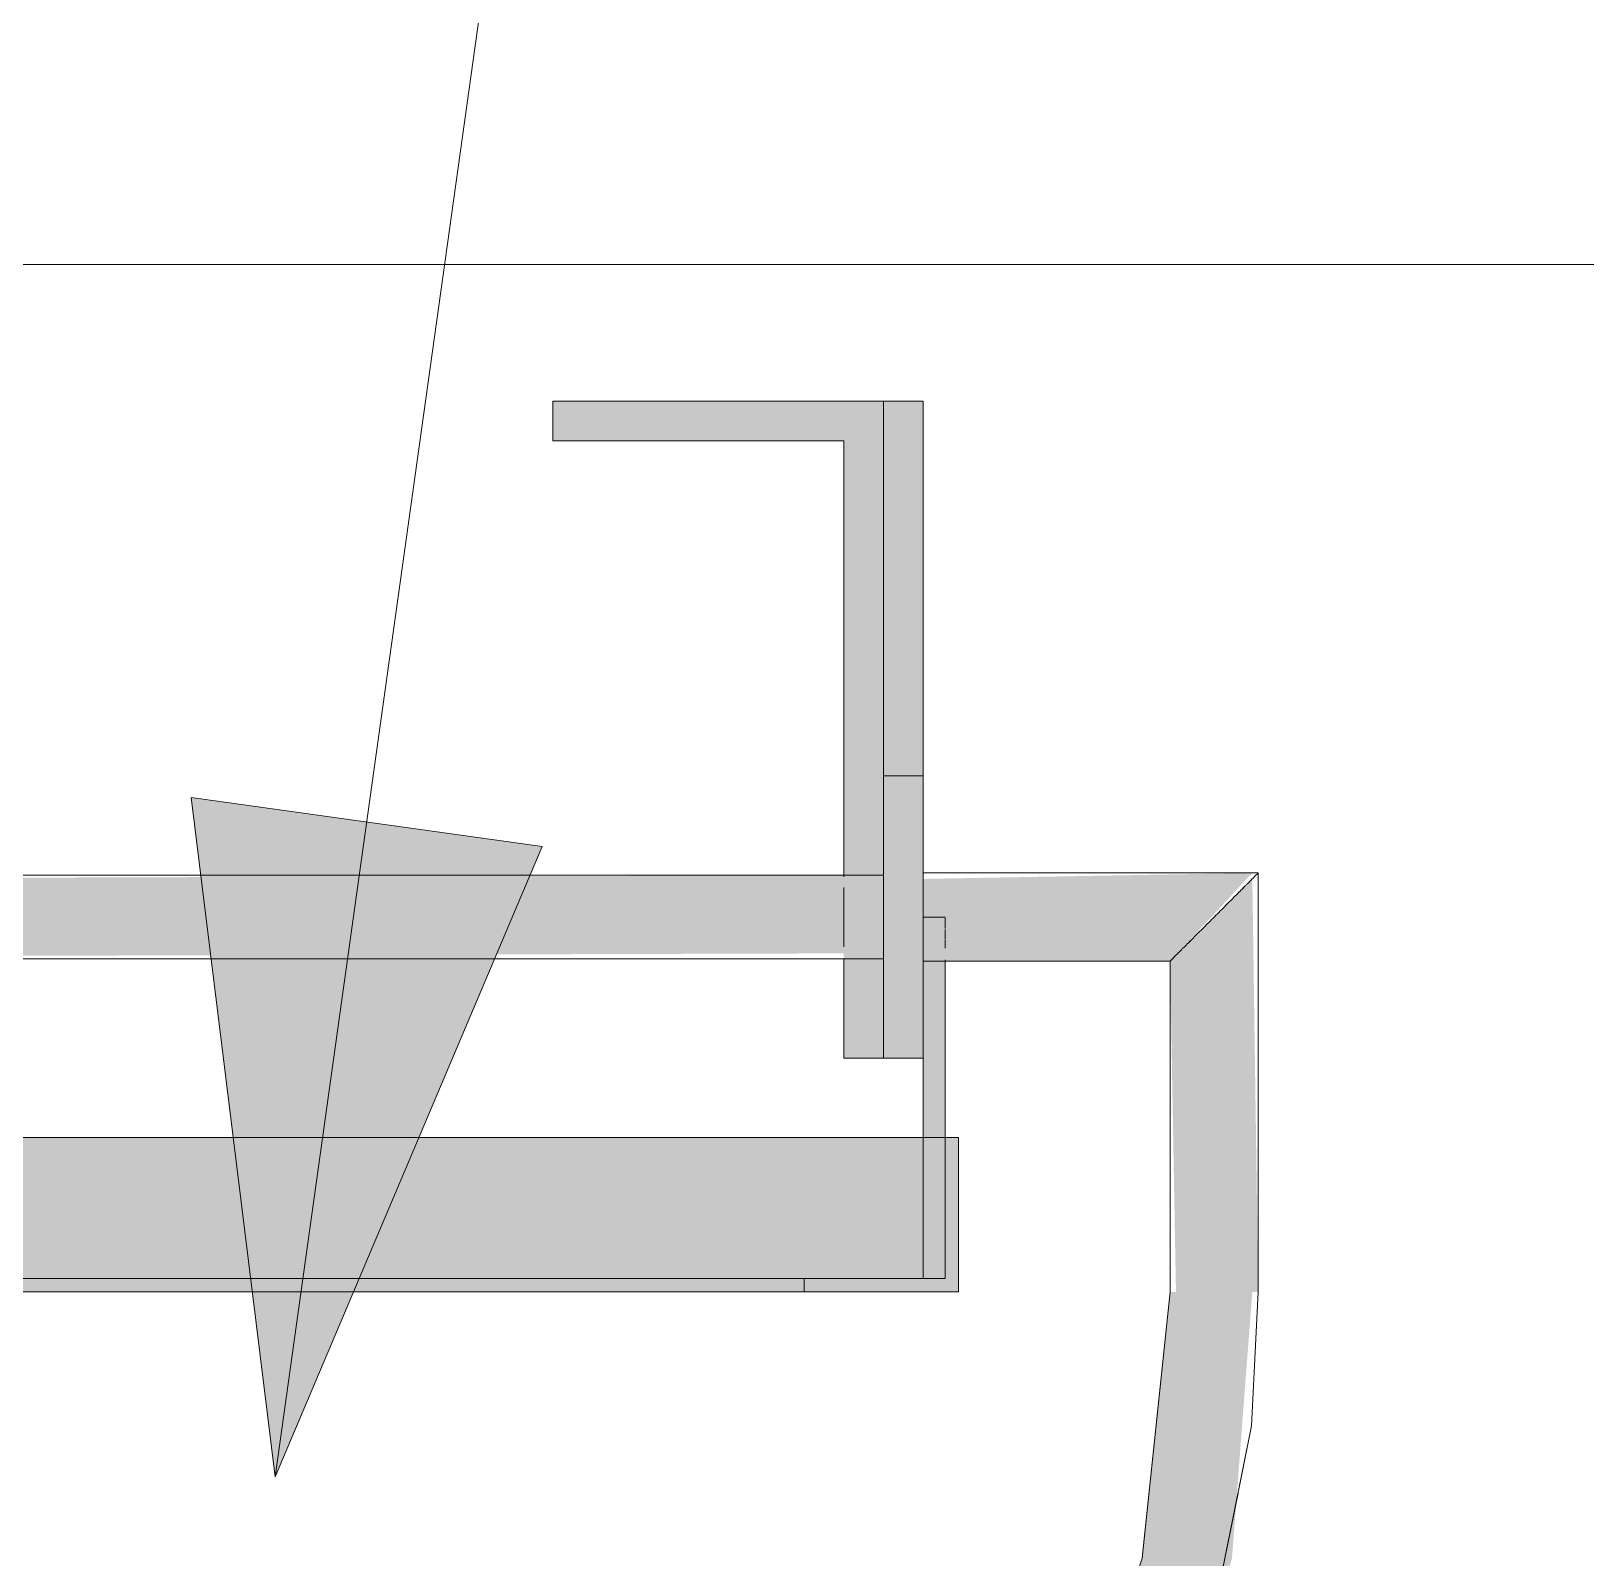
# Model space of a CAD drawing. Header units: millimetres. Extents: x 10569 to 232243, y -25347 to 80743.
# Drawn here: x 222387.7 to 222740.4, y 28564.1 to 28910.4 of the extents above; entities that cross this region are included whole.
import ezdxf

# ---------------------------------------------------------------- set-up
doc = ezdxf.new("R2010")
doc.units = ezdxf.units.MM
for name, color, linetype, lineweight in [('A-WALL', 113, 'Continuous', 20), ('G-ANNO-TEXT', 231, 'Continuous', 5), ('Q-CASE', 31, 'Continuous', 20)]:
    doc.layers.add(name, color=color, linetype=linetype, lineweight=lineweight)

# ---------------------------------------------------------------- blocks, each defined once
blk = doc.blocks.new('DLN_Cat Ladder - 750x750x4500 _WDD_-9656512-PART PLAN of TENDER DRAFT G_F')
at = {"layer": 'Q-CASE', "lineweight": 15, "transparency": 33554432}
for points in [[(269.7, -749), (269.7, -600), (194.7, -600), (194.7, -609), (260.7, -609), (260.7, -749)], [(278.7, -699), (278.7, -600), (269.7, -600), (269.7, -699)], [(278.7, -749), (278.7, -699), (269.7, -699), (269.7, -749)], [(-171.3, -726.5), (260.7, -725.23), (260.7, -707.5), (-171.3, -708.8), (-171.3, -726.49)], [(334.7, -727), (353.35, -707), (278.7, -708.34), (278.7, -717), (283.7, -717.2), (283.7, -727), (329.1, -727)], [(354.7, -802), (353.36, -708.34), (334.7, -727), (336.04, -802), (354.36, -802)], [(283.7, -767), (283.7, -717), (278.7, -717), (278.7, -767)], [(-194.3, -799), (283.7, -799), (283.7, -767), (-194.3, -767), (-194.3, -774.54)], [(-102.06, -802), (251.7, -802), (251.7, -799), (-162.3, -799), (-162.3, -802)], [(44.7, -1112), (105.18, -1106.04), (163.33, -1088.4), (219.3, -1057.81), (268.67, -1015.4), (306.2, -967.23), (331.58, -919.05), (348.74, -862.48), (353.36, -802), (334.7, -802), (328.36, -862.29), (309.24, -920.63), (277.72, -974.23), (233.67, -1021.2), (189.7, -1053.15), (133.12, -1078.06), (75.01, -1090.41), (14.11, -1090.35), (-45.85, -1077.39), (-102.06, -1051.87), (-152.74, -1013.74), (-193.94, -965.48), (-220.52, -919.05), (-238.96, -862.29), (-246.64, -802), (-265.3, -802), (-256.79, -870.88), (-241.7, -920.63), (-209.27, -978.84), (-172.37, -1022.95), (-120.39, -1063.57), (-72.55, -1088.82), (-15.59, -1106.06), (42.12, -1111.75)]]:
    blk.add_hatch(color=181, dxfattribs=at).paths.add_polyline_path(points, flags=0)
h = blk.add_hatch(color=181, dxfattribs=at)
h.paths.add_polyline_path([(-180.45, -802), (-162.3, -802), (-162.3, -799), (-194.3, -799), (-194.3, -767), (-197.3, -767), (-197.3, -802), (-189.3, -802)], flags=0)
h.paths.add_polyline_path([(286.7, -802), (286.7, -767), (283.7, -767), (283.7, -799), (251.7, -799), (251.7, -802), (283.7, -802)], flags=0)
at = {"layer": 'Q-CASE', "lineweight": 15}
for p, q in [((194.7, -600), (194.7, -609)), ((269.7, -600), (194.7, -600)), ((194.7, -600), (269.7, -600)), ((194.7, -609), (194.7, -600)), ((194.7, -600), (269.7, -600)), ((194.7, -609), (194.7, -600)), ((194.7, -600), (194.7, -609)), ((269.7, -600), (194.7, -600)), ((269.7, -707.82), (269.7, -600)), ((269.7, -600), (269.7, -707.82)), ((269.7, -600), (269.7, -685)), ((269.7, -699), (269.7, -600)), ((278.7, -600), (269.7, -600)), ((269.7, -600), (278.7, -600)), ((269.7, -600), (269.7, -699)), ((269.7, -707.82), (269.7, -600)), ((278.7, -600), (278.7, -699)), ((278.7, -685), (278.7, -600)), ((194.7, -609), (260.7, -609)), ((260.7, -609), (194.7, -609)), ((260.7, -609), (194.7, -609)), ((194.7, -609), (260.7, -609)), ((260.7, -609), (260.7, -707.82)), ((260.7, -707.82), (260.7, -609)), ((260.7, -699), (260.7, -609)), ((260.7, -609), (260.7, -707.82)), ((269.7, -685), (269.7, -699)), ((269.7, -685), (278.7, -685)), ((269.7, -685), (278.7, -685)), ((278.7, -699), (278.7, -685)), ((260.7, -699), (260.7, -707.88)), ((269.7, -699), (269.7, -707.88)), ((269.7, -749), (269.7, -699)), ((269.7, -707.88), (269.7, -699)), ((278.7, -699), (278.7, -749)), ((278.7, -707.4), (278.7, -699)), ((269.7, -707.5), (-180.3, -707.5)), ((260.7, -707.5), (-171.3, -707.5)), ((260.7, -707.5), (-171.3, -707.5)), ((260.7, -707.5), (-171.3, -707.5)), ((260.7, -707.5), (-171.3, -707.5)), ((260.7, -707.5), (-171.3, -707.5)), ((260.7, -707.5), (-171.3, -707.5)), ((260.7, -707.5), (-171.3, -707.5)), ((260.7, -707.5), (-171.3, -707.5)), ((260.7, -707.5), (-171.3, -707.5)), ((269.7, -707.5), (260.7, -707.5)), ((269.7, -707.5), (260.7, -707.5)), ((269.7, -707.5), (260.7, -707.5)), ((269.7, -707.5), (260.7, -707.5)), ((269.7, -707.5), (260.7, -707.5)), ((269.7, -707.5), (260.7, -707.5)), ((269.7, -707.5), (260.7, -707.5)), ((269.7, -707.5), (260.7, -707.5)), ((269.7, -707.5), (260.7, -707.5)), ((269.7, -707.5), (260.7, -707.5)), ((269.7, -710.28), (269.7, -707.5)), ((269.7, -707.5), (269.7, -710.28)), ((269.7, -710.28), (269.7, -707.5)), ((269.7, -707.5), (269.7, -710.28)), ((269.7, -710.28), (269.7, -707.5)), ((269.7, -707.5), (269.7, -710.28)), ((269.7, -710.28), (269.7, -707.5)), ((269.7, -707.5), (269.7, -710.28)), ((269.7, -710.28), (269.7, -707.5)), ((269.7, -707.5), (269.7, -710.28)), ((269.7, -710.28), (269.7, -707.5)), ((269.7, -707.5), (269.7, -710.28)), ((269.7, -708.77), (269.7, -707.5)), ((269.7, -707.5), (269.7, -707.82)), ((269.7, -710.28), (269.7, -707.5)), ((269.7, -707.5), (269.7, -707.82)), ((269.7, -710.28), (269.7, -707.5)), ((269.7, -707.5), (269.7, -710.28)), ((269.7, -710.28), (269.7, -707.5)), ((269.7, -707.5), (269.7, -707.82)), ((269.7, -710.28), (269.7, -707.5)), ((269.7, -707.5), (269.7, -710.28)), ((269.7, -707.82), (269.7, -708.77)), ((269.7, -707.82), (269.7, -708.77)), ((269.7, -707.82), (269.7, -708.77)), ((269.7, -710.28), (269.7, -708.77)), ((269.7, -708.77), (269.7, -710.28)), ((269.7, -708.77), (269.7, -710.28)), ((269.7, -708.77), (269.7, -710.28)), ((354.7, -707), (278.7, -707)), ((278.7, -711.94), (278.7, -707)), ((278.7, -707), (278.7, -711.94)), ((354.7, -707), (278.7, -707)), ((278.7, -711.94), (278.7, -707)), ((278.7, -707), (278.7, -711.94)), ((354.7, -707), (278.7, -707)), ((278.7, -711.94), (278.7, -707)), ((278.7, -707), (278.7, -711.94)), ((354.7, -707), (278.7, -707)), ((278.7, -709.93), (278.7, -707)), ((278.7, -707), (278.7, -711.94)), ((354.7, -707), (278.7, -707)), ((278.7, -711.94), (278.7, -707)), ((278.7, -707), (278.7, -711.94)), ((354.7, -707), (278.7, -707)), ((278.7, -711.94), (278.7, -707)), ((278.7, -707), (278.7, -711.94)), ((354.7, -707), (278.7, -707)), ((278.7, -711.94), (278.7, -707)), ((278.7, -707), (278.7, -711.94)), ((354.7, -707), (278.7, -707)), ((278.7, -711.94), (278.7, -707)), ((278.7, -707), (278.7, -711.94)), ((354.7, -707), (278.7, -707)), ((278.7, -709.93), (278.7, -707)), ((278.7, -707), (278.7, -711.94)), ((354.7, -707), (278.7, -707)), ((278.7, -711.94), (278.7, -707)), ((278.7, -707), (278.7, -711.94)), ((354.7, -802), (354.7, -707)), ((354.7, -802), (354.7, -707)), ((354.7, -802), (354.7, -707)), ((354.7, -802), (354.7, -707)), ((354.7, -802), (354.7, -707)), ((354.7, -802), (354.7, -707)), ((354.7, -802), (354.7, -707)), ((354.7, -802), (354.7, -707)), ((354.7, -802), (354.7, -707)), ((354.7, -802), (354.7, -707)), ((260.7, -710.32), (260.7, -712.25)), ((260.7, -712.25), (260.7, -710.32)), ((260.7, -710.32), (260.7, -712.25)), ((260.7, -712.3), (260.7, -714.54)), ((260.7, -714.54), (260.7, -712.3)), ((260.7, -712.3), (260.7, -714.54)), ((260.7, -712.31), (260.7, -714.65)), ((269.7, -719.46), (269.7, -712.25)), ((269.7, -712.25), (269.7, -726.5)), ((269.7, -723.72), (269.7, -712.25)), ((269.7, -712.25), (269.7, -714.54)), ((269.7, -721.75), (269.7, -712.25)), ((269.7, -712.25), (269.7, -726.5)), ((269.7, -721.75), (269.7, -712.25)), ((269.7, -712.25), (269.7, -726.5)), ((269.7, -726.5), (269.7, -712.25)), ((269.7, -712.25), (269.7, -717)), ((269.7, -714.54), (269.7, -712.25)), ((269.7, -712.25), (269.7, -723.72)), ((269.7, -714.54), (269.7, -712.25)), ((269.7, -712.25), (269.7, -714.54)), ((269.7, -714.54), (269.7, -712.25)), ((269.7, -712.25), (269.7, -717)), ((269.7, -717), (269.7, -712.25)), ((269.7, -712.25), (269.7, -714.54)), ((269.7, -726.5), (269.7, -712.25)), ((269.7, -712.25), (269.7, -714.54)), ((269.7, -717), (269.7, -712.25)), ((269.7, -712.25), (269.7, -726.5)), ((269.7, -723.72), (269.7, -712.25)), ((269.7, -712.25), (269.7, -723.72)), ((269.7, -723.72), (269.7, -712.25)), ((269.7, -712.26), (269.7, -723.73)), ((269.7, -723.73), (269.7, -712.26)), ((278.7, -711.94), (278.7, -709.93)), ((278.7, -711.94), (278.7, -709.93)), ((278.7, -711.94), (278.7, -709.96)), ((278.7, -714.42), (278.7, -712)), ((278.7, -724.01), (278.7, -712)), ((278.7, -712), (278.7, -724.01)), ((278.7, -724.01), (278.7, -712)), ((278.7, -712), (278.7, -724.01)), ((278.7, -722), (278.7, -712)), ((278.7, -712), (278.7, -724.01)), ((278.7, -714.41), (278.7, -712)), ((278.7, -712), (278.7, -724.01)), ((278.7, -724.01), (278.7, -712)), ((278.7, -712), (278.7, -714.41)), ((278.7, -724.01), (278.7, -712)), ((278.7, -712), (278.7, -724.01)), ((278.7, -717), (278.7, -712)), ((278.7, -712), (278.7, -724.01)), ((278.7, -724.01), (278.7, -712)), ((278.7, -712), (278.7, -722)), ((278.7, -714.41), (278.7, -712)), ((278.7, -712), (278.7, -714.41)), ((278.7, -717), (278.7, -712)), ((278.7, -712), (278.7, -724.01)), ((260.7, -714.59), (260.7, -717)), ((260.7, -717), (260.7, -714.59)), ((260.7, -714.59), (260.7, -717)), ((260.7, -714.7), (260.7, -717.16)), ((269.7, -714.54), (269.7, -717)), ((269.7, -719.46), (269.7, -714.54)), ((269.7, -717), (269.7, -714.54)), ((269.7, -714.54), (269.7, -717)), ((269.7, -717), (269.7, -714.54)), ((269.7, -714.54), (269.7, -717)), ((269.7, -714.54), (269.7, -719.46)), ((278.7, -717), (278.7, -714.41)), ((278.7, -714.41), (278.7, -724.01)), ((278.7, -717), (278.7, -714.41)), ((278.7, -714.41), (278.7, -719.59)), ((278.7, -717.16), (278.7, -714.51)), ((260.7, -717.05), (260.7, -719.46)), ((260.7, -719.46), (260.7, -717.05)), ((260.7, -717.05), (260.7, -719.46)), ((260.7, -717.21), (260.7, -719.62)), ((269.7, -717), (269.7, -719.46)), ((269.7, -717), (269.7, -721.75)), ((269.7, -721.75), (269.7, -717)), ((269.7, -717), (269.7, -719.46)), ((269.7, -723.72), (269.7, -717)), ((269.7, -717), (269.7, -719.46)), ((269.7, -726.18), (269.7, -717)), ((269.7, -717), (269.7, -723.72)), ((269.7, -726.5), (269.7, -717)), ((283.7, -717), (278.7, -717)), ((278.7, -717), (283.7, -717)), ((278.7, -724), (278.7, -717)), ((278.7, -724), (278.7, -717)), ((283.7, -717), (278.7, -717)), ((278.7, -717), (283.7, -717)), ((278.7, -724), (278.7, -717)), ((278.7, -724), (278.7, -717)), ((278.7, -722), (278.7, -717)), ((278.7, -719.59), (278.7, -717)), ((278.7, -719.59), (278.7, -717)), ((278.7, -719.59), (278.7, -717)), ((278.7, -724), (278.7, -717.16)), ((283.7, -719.59), (283.7, -717.2)), ((283.7, -717.2), (283.7, -719.59)), ((283.7, -719.59), (283.7, -717.2)), ((283.7, -717.2), (283.7, -719.59)), ((260.7, -719.5), (260.7, -721.75)), ((260.7, -721.75), (260.7, -719.5)), ((260.7, -719.5), (260.7, -721.75)), ((260.7, -719.66), (260.7, -721.86)), ((260.7, -721.79), (260.7, -723.72)), ((260.7, -723.72), (260.7, -721.79)), ((260.7, -721.79), (260.7, -723.72)), ((260.7, -721.89), (260.7, -723.73)), ((269.7, -723.72), (269.7, -719.46)), ((269.7, -719.46), (269.7, -721.75)), ((269.7, -721.75), (269.7, -719.46)), ((269.7, -719.46), (269.7, -725.23)), ((269.7, -719.46), (269.7, -721.75)), ((269.7, -719.46), (269.7, -723.72)), ((269.7, -721.75), (269.7, -723.72)), ((269.7, -725.23), (269.7, -721.75)), ((269.7, -726.5), (269.7, -721.75)), ((269.7, -721.75), (269.7, -726.5)), ((269.7, -723.72), (269.7, -721.75)), ((269.7, -723.72), (269.7, -721.75)), ((269.7, -721.75), (269.7, -723.72)), ((278.7, -722), (278.7, -719.59)), ((278.7, -722), (278.7, -719.59)), ((278.7, -719.59), (278.7, -724.01)), ((278.7, -724.01), (278.7, -719.59)), ((278.7, -724.01), (278.7, -722)), ((278.7, -724.01), (278.7, -722)), ((278.7, -724.01), (278.7, -722)), ((278.7, -722), (278.7, -724.01)), ((278.7, -724.01), (278.7, -722)), ((283.7, -722), (283.7, -719.79)), ((283.7, -719.79), (283.7, -722)), ((283.7, -722), (283.7, -719.79)), ((283.7, -719.79), (283.7, -722)), ((283.7, -724.07), (283.7, -722.18)), ((283.7, -722.18), (283.7, -724.07)), ((283.7, -724.07), (283.7, -722.18)), ((283.7, -722.18), (283.7, -724.07)), ((260.7, -726.36), (260.7, -749)), ((260.7, -749), (260.7, -726.36)), ((260.7, -726.36), (260.7, -749)), ((269.7, -726.5), (269.7, -723.72)), ((269.7, -726.5), (269.7, -723.72)), ((269.7, -723.72), (269.7, -725.23)), ((269.7, -725.23), (269.7, -723.72)), ((269.7, -723.72), (269.7, -726.5)), ((269.7, -726.5), (269.7, -723.72)), ((269.7, -726.5), (269.7, -723.72)), ((269.7, -723.72), (269.7, -726.18)), ((269.7, -723.72), (269.7, -726.5)), ((269.7, -723.72), (269.7, -726.18)), ((269.7, -725.23), (269.7, -726.5)), ((269.7, -726.5), (269.7, -725.23)), ((269.7, -726.5), (269.7, -725.23)), ((269.7, -725.23), (269.7, -726.18)), ((269.7, -726.18), (269.7, -726.5)), ((269.7, -726.18), (269.7, -726.5)), ((269.7, -726.5), (269.7, -726.18)), ((269.7, -726.18), (269.7, -726.5)), ((269.7, -747.3), (269.7, -726.36)), ((269.7, -726.36), (269.7, -747.3)), ((269.7, -747.3), (269.7, -726.36)), ((278.7, -725.66), (278.7, -724.07)), ((278.7, -724.07), (278.7, -727)), ((278.7, -727), (278.7, -724.07)), ((278.7, -724.07), (278.7, -727)), ((278.7, -727), (278.7, -724.07)), ((278.7, -724.07), (278.7, -727)), ((278.7, -725.66), (278.7, -724.07)), ((278.7, -724.07), (278.7, -727)), ((278.7, -727), (278.7, -724.07)), ((278.7, -724.07), (278.7, -726.66)), ((278.7, -727), (278.7, -724.07)), ((278.7, -724.07), (278.7, -727)), ((278.7, -725.66), (278.7, -724.07)), ((278.7, -724.07), (278.7, -727)), ((278.7, -727), (278.7, -724.07)), ((278.7, -724.07), (278.7, -726.66)), ((278.7, -725.66), (278.7, -724.07)), ((278.7, -724.07), (278.7, -727)), ((278.7, -727), (278.7, -724.07)), ((278.7, -724.07), (278.7, -727)), ((278.7, -727), (278.7, -725.66)), ((278.7, -726.66), (278.7, -725.66)), ((278.7, -726.66), (278.7, -725.66)), ((278.7, -726.66), (278.7, -725.66)), ((-180.3, -726.5), (269.7, -726.5)), ((-171.3, -726.5), (260.7, -726.5)), ((-171.3, -726.5), (260.7, -726.5)), ((-171.3, -726.5), (260.7, -726.5)), ((-171.3, -726.5), (260.7, -726.5)), ((-171.3, -726.5), (260.7, -726.5)), ((-171.3, -726.5), (260.7, -726.5)), ((-171.3, -726.5), (260.7, -726.5)), ((-171.3, -726.5), (260.7, -726.5)), ((-171.3, -726.5), (260.7, -726.5)), ((-171.3, -726.5), (260.7, -726.5)), ((260.7, -726.5), (268.25, -726.5)), ((260.7, -726.5), (268.25, -726.5)), ((260.7, -726.5), (268.25, -726.5)), ((260.7, -726.5), (268.25, -726.5)), ((260.7, -726.5), (268.25, -726.5)), ((260.7, -726.5), (268.25, -726.5)), ((260.7, -726.5), (268.25, -726.5)), ((260.7, -726.5), (268.25, -726.5)), ((260.7, -726.5), (268.25, -726.5)), ((260.7, -726.5), (268.25, -726.5)), ((260.7, -726.54), (260.7, -749)), ((269.7, -726.54), (269.7, -749)), ((269.7, -749), (269.7, -726.54)), ((278.7, -747.3), (278.7, -726.66)), ((278.7, -747.3), (278.7, -726.66)), ((278.7, -747.3), (278.7, -726.66)), ((278.7, -747.3), (278.7, -726.66)), ((278.7, -727), (278.7, -726.66)), ((278.7, -726.66), (278.7, -727)), ((278.7, -727), (278.7, -726.66)), ((278.7, -726.66), (278.7, -727)), ((278.7, -727), (278.7, -726.66)), ((278.7, -749), (278.7, -726.85)), ((278.7, -727), (334.7, -727)), ((278.7, -727), (334.7, -727)), ((278.7, -727), (334.7, -727)), ((278.7, -727), (334.7, -727)), ((278.7, -727), (334.7, -727)), ((278.7, -727), (334.7, -727)), ((278.7, -727), (334.7, -727)), ((278.7, -727), (334.7, -727)), ((278.7, -727), (334.7, -727)), ((278.7, -727), (334.7, -727)), ((283.7, -767), (283.7, -726.66)), ((283.7, -726.66), (283.7, -767)), ((283.7, -767), (283.7, -726.66)), ((283.7, -726.66), (283.7, -767)), ((334.7, -727), (334.7, -802)), ((334.7, -727), (334.7, -802)), ((334.7, -727), (334.7, -802)), ((334.7, -727), (334.7, -802)), ((334.7, -727), (334.7, -802)), ((334.7, -727), (334.7, -802)), ((334.7, -727), (334.7, -802)), ((334.7, -727), (334.7, -802)), ((334.7, -727), (334.7, -802)), ((334.7, -727), (334.7, -802)), ((260.7, -749), (269.7, -749)), ((269.7, -749), (260.7, -749)), ((260.7, -749), (269.7, -749)), ((269.7, -749), (278.7, -749)), ((278.7, -767), (278.7, -749)), ((278.7, -767), (278.7, -749)), ((278.7, -767), (278.7, -749)), ((278.7, -767), (278.7, -749)), ((286.7, -767), (-197.3, -767)), ((-194.3, -767), (283.7, -767)), ((-189.3, -767), (278.7, -767)), ((278.7, -767), (-189.3, -767)), ((278.7, -767), (283.7, -767)), ((283.7, -767), (278.7, -767)), ((278.7, -799), (278.7, -767)), ((278.7, -799), (278.7, -767)), ((278.7, -799), (278.7, -767)), ((278.7, -799), (278.7, -767)), ((283.7, -799), (283.7, -767)), ((283.7, -767), (286.7, -767)), ((283.7, -767), (283.7, -799)), ((283.7, -799), (283.7, -767)), ((283.7, -767), (283.7, -799)), ((283.7, -799), (283.7, -767)), ((283.7, -767), (283.7, -799)), ((286.7, -767), (286.7, -802)), ((286.7, -802), (286.7, -767)), ((283.7, -799), (-194.3, -799)), ((251.7, -799), (-162.3, -799)), ((-162.3, -799), (251.7, -799)), ((-162.3, -799), (251.7, -799)), ((251.7, -799), (-162.3, -799)), ((-162.3, -799), (251.7, -799)), ((251.7, -802), (251.7, -799)), ((251.7, -799), (251.7, -802)), ((251.7, -799), (278.7, -799)), ((251.7, -802), (251.7, -799)), ((251.7, -799), (251.7, -802)), ((278.7, -799), (283.7, -799)), ((283.7, -799), (278.7, -799)), ((278.7, -799), (283.7, -799)), ((283.7, -799), (278.7, -799)), ((278.7, -799), (283.7, -799)), ((-197.3, -802), (286.7, -802)), ((251.7, -802), (-162.3, -802)), ((-162.3, -802), (251.7, -802)), ((251.7, -802), (-162.3, -802)), ((-162.3, -802), (251.7, -802)), ((251.7, -802), (-162.3, -802)), ((286.7, -802), (251.7, -802)), ((334.7, -802), (328.35, -862.29)), ((334.7, -802), (328.35, -862.29)), ((334.7, -802), (328.35, -862.29)), ((334.7, -802), (328.35, -862.29)), ((334.7, -802), (328.35, -862.29)), ((334.7, -802), (328.35, -862.29)), ((334.7, -802), (328.35, -862.29)), ((334.7, -802), (328.35, -862.29)), ((334.7, -802), (328.35, -862.29)), ((343.87, -878.55), (350.12, -847.63)), ((343.87, -878.55), (350.12, -847.63)), ((343.87, -878.55), (350.12, -847.63)), ((343.87, -878.55), (350.12, -847.63)), ((343.87, -878.55), (350.12, -847.63)), ((343.87, -878.55), (350.12, -847.63)), ((343.87, -878.55), (350.12, -847.63)), ((343.87, -878.55), (350.12, -847.63)), ((343.87, -878.55), (350.12, -847.63))]:
    blk.add_line(p, q, dxfattribs=at)
at = {"layer": 'Q-CASE', "lineweight": 15, "flags": 128}
for points in [[(260.7, -707.5), (-171.3, -707.5), (-180.3, -707.5)], [(-265.3, -802), (-258.94, -864.47), (-240.12, -924.37), (-209.62, -979.26), (-168.68, -1026.87), (-118.99, -1065.26), (-62.59, -1092.84), (-1.78, -1108.5), (60.94, -1111.57), (122.99, -1101.95), (181.82, -1080.02), (235.04, -1046.69), (280.44, -1003.31), (316.17, -951.68), (340.76, -893.91), (353.21, -832.36), (354.7, -802)], [(334.7, -802), (328.34, -862.39), (309.55, -920.13), (279.14, -972.7), (238.45, -1017.78), (189.27, -1053.39), (133.75, -1077.99), (74.33, -1090.48), (13.6, -1090.33), (-45.76, -1077.53), (-101.15, -1052.65), (-150.15, -1016.78), (-190.61, -971.5), (-220.75, -918.78), (-239.25, -860.94), (-245.3, -802)], [(350.29, -846.79), (353.21, -832.36), (354.7, -802)], [(350.29, -846.79), (353.21, -832.36), (354.7, -802)], [(350.29, -846.79), (353.21, -832.36), (354.7, -802)], [(350.29, -846.79), (353.21, -832.36), (354.7, -802)], [(350.29, -846.79), (353.21, -832.36), (354.7, -802)], [(350.29, -846.79), (353.21, -832.36), (354.7, -802)], [(350.29, -846.79), (353.21, -832.36), (354.7, -802)], [(350.29, -846.79), (353.21, -832.36), (354.7, -802)], [(350.29, -846.79), (353.21, -832.36), (354.7, -802)]]:
    blk.add_lwpolyline(points, dxfattribs=at)
at = {"layer": 'Q-CASE', "lineweight": 15}
for points, knots in [([(354.7, -707), (354.7, -707), (354.53, -707.17), (353.96, -707.73), (353.39, -708.31), (352.78, -708.92), (352.22, -709.48), (351.63, -710.07), (350.8, -710.89), (349.89, -711.8), (349.13, -712.57), (348.53, -713.17), (347.91, -713.78), (347.29, -714.41), (346.66, -715.05), (346.01, -715.69), (345.35, -716.35), (344.7, -717), (344.05, -717.65), (343.39, -718.31), (342.74, -718.95), (342.11, -719.59), (341.49, -720.22), (340.87, -720.83), (340.27, -721.43), (339.7, -722), (339.14, -722.56), (338.43, -723.27), (337.77, -723.93), (337.18, -724.52), (336.62, -725.08), (336.01, -725.69), (335.44, -726.27), (334.87, -726.83), (334.7, -727), (334.7, -727)], [0, 0, 0, 0, 0.083333, 0.125, 0.166667, 0.208333, 0.229167, 0.25, 0.291667, 0.333333, 0.354167, 0.375, 0.395833, 0.416667, 0.4375, 0.458333, 0.479167, 0.5, 0.520833, 0.541667, 0.5625, 0.583333, 0.604167, 0.625, 0.645833, 0.666667, 0.6875, 0.708333, 0.75, 0.770833, 0.791667, 0.833333, 0.875, 0.916667, 1, 1, 1, 1]), ([(334.7, -727), (334.7, -727), (334.87, -726.83), (335.44, -726.27), (336.01, -725.69), (336.62, -725.08), (337.18, -724.52), (337.77, -723.93), (338.6, -723.11), (339.51, -722.2), (340.27, -721.43), (340.87, -720.83), (341.49, -720.22), (342.11, -719.59), (342.74, -718.95), (343.39, -718.31), (344.05, -717.65), (344.7, -717), (345.35, -716.35), (346.01, -715.69), (346.66, -715.05), (347.29, -714.41), (347.91, -713.78), (348.53, -713.17), (349.13, -712.57), (349.7, -712), (350.26, -711.44), (350.97, -710.73), (351.63, -710.07), (352.22, -709.48), (352.78, -708.92), (353.39, -708.31), (353.96, -707.73), (354.53, -707.17), (354.7, -707), (354.7, -707)], [0, 0, 0, 0, 0.083333, 0.125, 0.166667, 0.208333, 0.229167, 0.25, 0.291667, 0.333333, 0.354167, 0.375, 0.395833, 0.416667, 0.4375, 0.458333, 0.479167, 0.5, 0.520833, 0.541667, 0.5625, 0.583333, 0.604167, 0.625, 0.645833, 0.666667, 0.6875, 0.708333, 0.75, 0.770833, 0.791667, 0.833333, 0.875, 0.916667, 1, 1, 1, 1]), ([(354.7, -707), (354.7, -707), (354.53, -707.17), (353.96, -707.73), (353.39, -708.31), (352.78, -708.92), (352.22, -709.48), (351.63, -710.07), (350.8, -710.89), (349.89, -711.8), (349.13, -712.57), (348.53, -713.17), (347.91, -713.78), (347.29, -714.41), (346.66, -715.05), (346.01, -715.69), (345.35, -716.35), (344.7, -717), (344.05, -717.65), (343.39, -718.31), (342.74, -718.95), (342.11, -719.59), (341.49, -720.22), (340.87, -720.83), (340.27, -721.43), (339.7, -722), (339.14, -722.56), (338.43, -723.27), (337.77, -723.93), (337.18, -724.52), (336.62, -725.08), (336.01, -725.69), (335.44, -726.27), (334.87, -726.83), (334.7, -727), (334.7, -727)], [0, 0, 0, 0, 0.083333, 0.125, 0.166667, 0.208333, 0.229167, 0.25, 0.291667, 0.333333, 0.354167, 0.375, 0.395833, 0.416667, 0.4375, 0.458333, 0.479167, 0.5, 0.520833, 0.541667, 0.5625, 0.583333, 0.604167, 0.625, 0.645833, 0.666667, 0.6875, 0.708333, 0.75, 0.770833, 0.791667, 0.833333, 0.875, 0.916667, 1, 1, 1, 1]), ([(354.7, -707), (354.7, -707), (354.53, -707.17), (353.96, -707.73), (353.39, -708.31), (352.78, -708.92), (352.22, -709.48), (351.63, -710.07), (350.8, -710.89), (349.89, -711.8), (349.13, -712.57), (348.53, -713.17), (347.91, -713.78), (347.29, -714.41), (346.66, -715.05), (346.01, -715.69), (345.35, -716.35), (344.7, -717), (344.05, -717.65), (343.39, -718.31), (342.74, -718.95), (342.11, -719.59), (341.49, -720.22), (340.87, -720.83), (340.27, -721.43), (339.7, -722), (339.14, -722.56), (338.43, -723.27), (337.77, -723.93), (337.18, -724.52), (336.62, -725.08), (336.01, -725.69), (335.44, -726.27), (334.87, -726.83), (334.7, -727), (334.7, -727)], [0, 0, 0, 0, 0.083333, 0.125, 0.166667, 0.208333, 0.229167, 0.25, 0.291667, 0.333333, 0.354167, 0.375, 0.395833, 0.416667, 0.4375, 0.458333, 0.479167, 0.5, 0.520833, 0.541667, 0.5625, 0.583333, 0.604167, 0.625, 0.645833, 0.666667, 0.6875, 0.708333, 0.75, 0.770833, 0.791667, 0.833333, 0.875, 0.916667, 1, 1, 1, 1]), ([(334.7, -727), (334.7, -727), (334.87, -726.83), (335.44, -726.27), (336.01, -725.69), (336.62, -725.08), (337.18, -724.52), (337.77, -723.93), (338.6, -723.11), (339.51, -722.2), (340.27, -721.43), (340.87, -720.83), (341.49, -720.22), (342.11, -719.59), (342.74, -718.95), (343.39, -718.31), (344.05, -717.65), (344.7, -717), (345.35, -716.35), (346.01, -715.69), (346.66, -715.05), (347.29, -714.41), (347.91, -713.78), (348.53, -713.17), (349.13, -712.57), (349.7, -712), (350.26, -711.44), (350.97, -710.73), (351.63, -710.07), (352.22, -709.48), (352.78, -708.92), (353.39, -708.31), (353.96, -707.73), (354.53, -707.17), (354.7, -707), (354.7, -707)], [0, 0, 0, 0, 0.083333, 0.125, 0.166667, 0.208333, 0.229167, 0.25, 0.291667, 0.333333, 0.354167, 0.375, 0.395833, 0.416667, 0.4375, 0.458333, 0.479167, 0.5, 0.520833, 0.541667, 0.5625, 0.583333, 0.604167, 0.625, 0.645833, 0.666667, 0.6875, 0.708333, 0.75, 0.770833, 0.791667, 0.833333, 0.875, 0.916667, 1, 1, 1, 1]), ([(334.7, -727), (334.7, -727), (334.87, -726.83), (335.44, -726.27), (336.01, -725.69), (336.62, -725.08), (337.18, -724.52), (337.77, -723.93), (338.6, -723.11), (339.51, -722.2), (340.27, -721.43), (340.87, -720.83), (341.49, -720.22), (342.11, -719.59), (342.74, -718.95), (343.39, -718.31), (344.05, -717.65), (344.7, -717), (345.35, -716.35), (346.01, -715.69), (346.66, -715.05), (347.29, -714.41), (347.91, -713.78), (348.53, -713.17), (349.13, -712.57), (349.7, -712), (350.26, -711.44), (350.97, -710.73), (351.63, -710.07), (352.22, -709.48), (352.78, -708.92), (353.39, -708.31), (353.96, -707.73), (354.53, -707.17), (354.7, -707), (354.7, -707)], [0, 0, 0, 0, 0.083333, 0.125, 0.166667, 0.208333, 0.229167, 0.25, 0.291667, 0.333333, 0.354167, 0.375, 0.395833, 0.416667, 0.4375, 0.458333, 0.479167, 0.5, 0.520833, 0.541667, 0.5625, 0.583333, 0.604167, 0.625, 0.645833, 0.666667, 0.6875, 0.708333, 0.75, 0.770833, 0.791667, 0.833333, 0.875, 0.916667, 1, 1, 1, 1]), ([(354.7, -707), (354.7, -707), (354.53, -707.17), (353.96, -707.73), (353.39, -708.31), (352.78, -708.92), (352.22, -709.48), (351.63, -710.07), (350.8, -710.89), (349.89, -711.8), (349.13, -712.57), (348.53, -713.17), (347.91, -713.78), (347.29, -714.41), (346.66, -715.05), (346.01, -715.69), (345.35, -716.35), (344.7, -717), (344.05, -717.65), (343.39, -718.31), (342.74, -718.95), (342.11, -719.59), (341.49, -720.22), (340.87, -720.83), (340.27, -721.43), (339.7, -722), (339.14, -722.56), (338.43, -723.27), (337.77, -723.93), (337.18, -724.52), (336.62, -725.08), (336.01, -725.69), (335.44, -726.27), (334.87, -726.83), (334.7, -727), (334.7, -727)], [0, 0, 0, 0, 0.083333, 0.125, 0.166667, 0.208333, 0.229167, 0.25, 0.291667, 0.333333, 0.354167, 0.375, 0.395833, 0.416667, 0.4375, 0.458333, 0.479167, 0.5, 0.520833, 0.541667, 0.5625, 0.583333, 0.604167, 0.625, 0.645833, 0.666667, 0.6875, 0.708333, 0.75, 0.770833, 0.791667, 0.833333, 0.875, 0.916667, 1, 1, 1, 1]), ([(337.63, -724.07), (337.94, -723.76), (338.6, -723.11), (339.51, -722.2), (340.27, -721.43), (340.87, -720.83), (341.49, -720.22), (342.11, -719.59), (342.74, -718.95), (343.39, -718.31), (344.05, -717.65), (344.7, -717), (345.35, -716.35), (346.01, -715.69), (346.66, -715.05), (347.29, -714.41), (347.91, -713.78), (348.53, -713.17), (349.13, -712.57), (349.7, -712), (350.26, -711.44), (350.97, -710.73), (351.63, -710.07), (352.22, -709.48), (352.78, -708.92), (353.39, -708.31), (353.96, -707.73), (354.53, -707.17), (354.7, -707), (354.7, -707)], [0.25, 0.25, 0.25, 0.25, 0.2916667, 0.3333333, 0.3541667, 0.375, 0.3958333, 0.4166667, 0.4375, 0.4583333, 0.4791667, 0.5, 0.5208333, 0.5416667, 0.5625, 0.5833333, 0.6041667, 0.625, 0.6458333, 0.6666667, 0.6875, 0.7083333, 0.75, 0.7708333, 0.7916667, 0.8333333, 0.875, 0.9166667, 1, 1, 1, 1]), ([(339.7, -722), (339.89, -721.81), (340.27, -721.43), (340.87, -720.83), (341.49, -720.22), (342.11, -719.59), (342.74, -718.95), (343.39, -718.31), (344.05, -717.65), (344.7, -717), (345.35, -716.35), (346.01, -715.69), (346.66, -715.05), (347.29, -714.41), (347.91, -713.78), (348.53, -713.17), (349.13, -712.57), (349.7, -712), (350.26, -711.44), (350.97, -710.73), (351.63, -710.07), (352.22, -709.48), (352.78, -708.92), (353.39, -708.31), (353.96, -707.73), (354.53, -707.17), (354.7, -707), (354.7, -707)], [0.3333333, 0.3333333, 0.3333333, 0.3333333, 0.3541667, 0.375, 0.3958333, 0.4166667, 0.4375, 0.4583333, 0.4791667, 0.5, 0.5208333, 0.5416667, 0.5625, 0.5833333, 0.6041667, 0.625, 0.6458333, 0.6666667, 0.6875, 0.7083333, 0.75, 0.7708333, 0.7916667, 0.8333333, 0.875, 0.9166667, 1, 1, 1, 1]), ([(339.7, -722), (339.89, -721.81), (340.27, -721.43), (340.87, -720.83), (341.49, -720.22), (342.11, -719.59), (342.74, -718.95), (343.39, -718.31), (344.05, -717.65), (344.7, -717), (345.35, -716.35), (346.01, -715.69), (346.66, -715.05), (347.29, -714.41), (347.91, -713.78), (348.53, -713.17), (349.13, -712.57), (349.7, -712), (350.26, -711.44), (350.97, -710.73), (351.63, -710.07), (352.22, -709.48), (352.78, -708.92), (353.39, -708.31), (353.96, -707.73), (354.53, -707.17), (354.7, -707), (354.7, -707)], [0.3333333, 0.3333333, 0.3333333, 0.3333333, 0.3541667, 0.375, 0.3958333, 0.4166667, 0.4375, 0.4583333, 0.4791667, 0.5, 0.5208333, 0.5416667, 0.5625, 0.5833333, 0.6041667, 0.625, 0.6458333, 0.6666667, 0.6875, 0.7083333, 0.75, 0.7708333, 0.7916667, 0.8333333, 0.875, 0.9166667, 1, 1, 1, 1]), ([(353.36, -708.34), (353.14, -708.56), (352.78, -708.92), (352.22, -709.48), (351.63, -710.07), (350.8, -710.89), (349.89, -711.8), (349.13, -712.57), (348.53, -713.17), (347.91, -713.78), (347.29, -714.41), (346.66, -715.05), (346.01, -715.69), (345.35, -716.35), (344.7, -717), (344.05, -717.65), (343.39, -718.31), (342.74, -718.95), (342.11, -719.59), (341.49, -720.22), (340.87, -720.83), (340.27, -721.43), (339.89, -721.81), (339.7, -722)], [0.1666667, 0.1666667, 0.1666667, 0.1666667, 0.2083333, 0.2291667, 0.25, 0.2916667, 0.3333333, 0.3541667, 0.375, 0.3958333, 0.4166667, 0.4375, 0.4583333, 0.4791667, 0.5, 0.5208333, 0.5416667, 0.5625, 0.5833333, 0.6041667, 0.625, 0.6458333, 0.6666667, 0.6666667, 0.6666667, 0.6666667]), ([(354.7, -707), (354.7, -707), (354.53, -707.17), (353.96, -707.73), (353.39, -708.31), (352.78, -708.92), (352.22, -709.48), (351.63, -710.07), (350.8, -710.89), (349.89, -711.8), (349.13, -712.57), (348.53, -713.17), (347.91, -713.78), (347.29, -714.41), (346.66, -715.05), (346.01, -715.69), (345.35, -716.35), (344.7, -717), (344.05, -717.65), (343.39, -718.31), (342.74, -718.95), (342.32, -719.38), (342.11, -719.59)], [0, 0, 0, 0, 0.0833333, 0.125, 0.1666667, 0.2083333, 0.2291667, 0.25, 0.2916667, 0.3333333, 0.3541667, 0.375, 0.3958333, 0.4166667, 0.4375, 0.4583333, 0.4791667, 0.5, 0.5208333, 0.5416667, 0.5625, 0.5833333, 0.5833333, 0.5833333, 0.5833333]), ([(344.7, -717), (344.92, -716.78), (345.35, -716.35), (346.01, -715.69), (346.66, -715.05), (347.29, -714.41), (347.91, -713.78), (348.53, -713.17), (349.13, -712.57), (349.7, -712), (350.26, -711.44), (350.97, -710.73), (351.63, -710.07), (352.22, -709.48), (352.78, -708.92), (353.15, -708.56), (353.36, -708.34)], [0.5, 0.5, 0.5, 0.5, 0.5208333, 0.5416667, 0.5625, 0.5833333, 0.6041667, 0.625, 0.6458333, 0.6666667, 0.6875, 0.7083333, 0.75, 0.7708333, 0.7916667, 0.8333333, 0.8333333, 0.8333333, 0.8333333]), ([(347.29, -714.41), (347.5, -714.2), (347.91, -713.78), (348.53, -713.17), (349.13, -712.57), (349.7, -712), (350.26, -711.44), (350.97, -710.73), (351.63, -710.07), (352.22, -709.48), (352.78, -708.92), (353.39, -708.31), (353.96, -707.73), (354.53, -707.17), (354.7, -707), (354.7, -707)], [0.5833333, 0.5833333, 0.5833333, 0.5833333, 0.6041667, 0.625, 0.6458333, 0.6666667, 0.6875, 0.7083333, 0.75, 0.7708333, 0.7916667, 0.8333333, 0.875, 0.9166667, 1, 1, 1, 1]), ([(353.36, -708.34), (353.14, -708.56), (352.78, -708.92), (352.22, -709.48), (351.63, -710.07), (350.8, -710.89), (349.89, -711.8), (349.13, -712.57), (348.53, -713.17), (347.91, -713.78), (347.5, -714.2), (347.29, -714.41)], [0.1666667, 0.1666667, 0.1666667, 0.1666667, 0.2083333, 0.2291667, 0.25, 0.2916667, 0.3333333, 0.3541667, 0.375, 0.3958333, 0.4166667, 0.4166667, 0.4166667, 0.4166667]), ([(354.7, -707), (354.7, -707), (354.53, -707.17), (353.96, -707.73), (353.39, -708.31), (352.78, -708.92), (352.22, -709.48), (351.63, -710.07), (350.8, -710.89), (350.08, -711.62), (349.7, -712)], [0, 0, 0, 0, 0.0833333, 0.125, 0.1666667, 0.2083333, 0.2291667, 0.25, 0.2916667, 0.3333333, 0.3333333, 0.3333333, 0.3333333]), ([(354.36, -707.34), (354.25, -707.45), (353.96, -707.73), (353.39, -708.31), (352.78, -708.92), (352.22, -709.48), (351.63, -710.07), (350.8, -710.89), (350.08, -711.62), (349.7, -712)], [0.0833333, 0.0833333, 0.0833333, 0.0833333, 0.125, 0.1666667, 0.2083333, 0.2291667, 0.25, 0.2916667, 0.3333333, 0.3333333, 0.3333333, 0.3333333]), ([(353.36, -708.34), (353.14, -708.56), (352.78, -708.92), (352.22, -709.48), (351.63, -710.07), (350.8, -710.89), (350.08, -711.62), (349.7, -712)], [0.1666667, 0.1666667, 0.1666667, 0.1666667, 0.2083333, 0.2291667, 0.25, 0.2916667, 0.3333333, 0.3333333, 0.3333333, 0.3333333]), ([(351.77, -709.93), (351.92, -709.77), (352.22, -709.48), (352.78, -708.92), (353.39, -708.31), (353.96, -707.73), (354.53, -707.17), (354.7, -707), (354.7, -707)], [0.75, 0.75, 0.75, 0.75, 0.7708333, 0.7916667, 0.8333333, 0.875, 0.9166667, 1, 1, 1, 1]), ([(351.77, -709.93), (351.92, -709.77), (352.22, -709.48), (352.78, -708.92), (353.15, -708.56), (353.36, -708.34)], [0.75, 0.75, 0.75, 0.75, 0.77083333, 0.79166667, 0.83333333, 0.83333333, 0.83333333, 0.83333333]), ([(354.7, -707), (354.7, -707), (354.53, -707.17), (353.96, -707.73), (353.58, -708.12), (353.36, -708.34)], [0, 0, 0, 0, 0.0833333, 0.125, 0.1666667, 0.1666667, 0.1666667, 0.1666667]), ([(353.36, -708.34), (353.58, -708.12), (353.96, -707.73), (354.53, -707.17), (354.7, -707), (354.7, -707)], [0.8333333, 0.8333333, 0.8333333, 0.8333333, 0.875, 0.9166667, 1, 1, 1, 1]), ([(354.7, -707), (354.7, -707), (354.53, -707.17), (353.96, -707.73), (353.58, -708.12), (353.36, -708.34)], [0, 0, 0, 0, 0.0833333, 0.125, 0.1666667, 0.1666667, 0.1666667, 0.1666667]), ([(353.36, -708.34), (353.58, -708.12), (353.96, -707.73), (354.53, -707.17), (354.7, -707), (354.7, -707)], [0.8333333, 0.8333333, 0.8333333, 0.8333333, 0.875, 0.9166667, 1, 1, 1, 1]), ([(334.7, -727), (334.7, -727), (334.87, -726.83), (335.44, -726.27), (336.01, -725.69), (336.62, -725.08), (337.18, -724.52), (337.77, -723.93), (338.6, -723.11), (339.51, -722.2), (340.27, -721.43), (340.87, -720.83), (341.49, -720.22), (342.11, -719.59), (342.74, -718.95), (343.39, -718.31), (344.05, -717.65), (344.7, -717), (345.35, -716.35), (346.01, -715.69), (346.66, -715.05), (347.29, -714.41), (347.91, -713.78), (348.53, -713.17), (349.13, -712.57), (349.51, -712.19), (349.7, -712)], [0, 0, 0, 0, 0.0833333, 0.125, 0.1666667, 0.2083333, 0.2291667, 0.25, 0.2916667, 0.3333333, 0.3541667, 0.375, 0.3958333, 0.4166667, 0.4375, 0.4583333, 0.4791667, 0.5, 0.5208333, 0.5416667, 0.5625, 0.5833333, 0.6041667, 0.625, 0.6458333, 0.6666667, 0.6666667, 0.6666667, 0.6666667]), ([(349.7, -712), (349.51, -712.19), (349.13, -712.57), (348.53, -713.17), (347.91, -713.78), (347.29, -714.41), (346.66, -715.05), (346.01, -715.69), (345.35, -716.35), (344.7, -717), (344.05, -717.65), (343.39, -718.31), (342.74, -718.95), (342.11, -719.59), (341.49, -720.22), (340.87, -720.83), (340.27, -721.43), (339.7, -722), (339.14, -722.56), (338.43, -723.27), (337.77, -723.93), (337.18, -724.52), (336.62, -725.08), (336.01, -725.69), (335.44, -726.27), (334.87, -726.83), (334.7, -727), (334.7, -727)], [0.3333333, 0.3333333, 0.3333333, 0.3333333, 0.3541667, 0.375, 0.3958333, 0.4166667, 0.4375, 0.4583333, 0.4791667, 0.5, 0.5208333, 0.5416667, 0.5625, 0.5833333, 0.6041667, 0.625, 0.6458333, 0.6666667, 0.6875, 0.7083333, 0.75, 0.7708333, 0.7916667, 0.8333333, 0.875, 0.9166667, 1, 1, 1, 1]), ([(349.7, -712), (349.51, -712.19), (349.13, -712.57), (348.53, -713.17), (347.91, -713.78), (347.29, -714.41), (346.66, -715.05), (346.01, -715.69), (345.35, -716.35), (344.7, -717), (344.05, -717.65), (343.39, -718.31), (342.74, -718.95), (342.11, -719.59), (341.49, -720.22), (340.87, -720.83), (340.27, -721.43), (339.7, -722), (339.14, -722.56), (338.43, -723.27), (337.94, -723.76), (337.63, -724.07)], [0.3333333, 0.3333333, 0.3333333, 0.3333333, 0.3541667, 0.375, 0.3958333, 0.4166667, 0.4375, 0.4583333, 0.4791667, 0.5, 0.5208333, 0.5416667, 0.5625, 0.5833333, 0.6041667, 0.625, 0.6458333, 0.6666667, 0.6875, 0.7083333, 0.75, 0.75, 0.75, 0.75]), ([(344.7, -717), (344.92, -716.78), (345.35, -716.35), (346.01, -715.69), (346.66, -715.05), (347.29, -714.41), (347.91, -713.78), (348.53, -713.17), (349.13, -712.57), (349.7, -712), (350.26, -711.44), (350.97, -710.73), (351.46, -710.24), (351.77, -709.93)], [0.5, 0.5, 0.5, 0.5, 0.5208333, 0.5416667, 0.5625, 0.5833333, 0.6041667, 0.625, 0.6458333, 0.6666667, 0.6875, 0.7083333, 0.75, 0.75, 0.75, 0.75]), ([(349.7, -712), (349.89, -711.81), (350.26, -711.44), (350.97, -710.73), (351.46, -710.24), (351.77, -709.93)], [0.66666667, 0.66666667, 0.66666667, 0.66666667, 0.6875, 0.70833333, 0.75, 0.75, 0.75, 0.75]), ([(347.29, -714.41), (347.08, -714.62), (346.66, -715.05), (346.01, -715.69), (345.35, -716.35), (344.7, -717), (344.05, -717.65), (343.39, -718.31), (342.74, -718.95), (342.11, -719.59), (341.49, -720.22), (340.87, -720.83), (340.27, -721.43), (339.7, -722), (339.14, -722.56), (338.43, -723.27), (337.77, -723.93), (337.18, -724.52), (336.62, -725.08), (336.01, -725.69), (335.44, -726.27), (334.87, -726.83), (334.7, -727), (334.7, -727)], [0.4166667, 0.4166667, 0.4166667, 0.4166667, 0.4375, 0.4583333, 0.4791667, 0.5, 0.5208333, 0.5416667, 0.5625, 0.5833333, 0.6041667, 0.625, 0.6458333, 0.6666667, 0.6875, 0.7083333, 0.75, 0.7708333, 0.7916667, 0.8333333, 0.875, 0.9166667, 1, 1, 1, 1]), ([(336.04, -725.66), (336.26, -725.44), (336.62, -725.08), (337.18, -724.52), (337.77, -723.93), (338.6, -723.11), (339.51, -722.2), (340.27, -721.43), (340.87, -720.83), (341.49, -720.22), (342.11, -719.59), (342.74, -718.95), (343.39, -718.31), (344.05, -717.65), (344.48, -717.22), (344.7, -717)], [0.1666667, 0.1666667, 0.1666667, 0.1666667, 0.2083333, 0.2291667, 0.25, 0.2916667, 0.3333333, 0.3541667, 0.375, 0.3958333, 0.4166667, 0.4375, 0.4583333, 0.4791667, 0.5, 0.5, 0.5, 0.5]), ([(337.63, -724.07), (337.94, -723.76), (338.6, -723.11), (339.51, -722.2), (340.27, -721.43), (340.87, -720.83), (341.49, -720.22), (342.11, -719.59), (342.74, -718.95), (343.39, -718.31), (344.05, -717.65), (344.48, -717.22), (344.7, -717)], [0.25, 0.25, 0.25, 0.25, 0.2916667, 0.3333333, 0.3541667, 0.375, 0.3958333, 0.4166667, 0.4375, 0.4583333, 0.4791667, 0.5, 0.5, 0.5, 0.5]), ([(339.7, -722), (339.51, -722.19), (339.14, -722.56), (338.43, -723.27), (337.77, -723.93), (337.18, -724.52), (336.62, -725.08), (336.01, -725.69), (335.44, -726.27), (334.87, -726.83), (334.7, -727), (334.7, -727)], [0.6666667, 0.6666667, 0.6666667, 0.6666667, 0.6875, 0.7083333, 0.75, 0.7708333, 0.7916667, 0.8333333, 0.875, 0.9166667, 1, 1, 1, 1]), ([(335.04, -726.66), (335.15, -726.55), (335.44, -726.27), (336.01, -725.69), (336.62, -725.08), (337.18, -724.52), (337.77, -723.93), (338.6, -723.11), (339.32, -722.38), (339.7, -722)], [0.0833333, 0.0833333, 0.0833333, 0.0833333, 0.125, 0.1666667, 0.2083333, 0.2291667, 0.25, 0.2916667, 0.3333333, 0.3333333, 0.3333333, 0.3333333]), ([(342.11, -719.59), (341.9, -719.8), (341.49, -720.22), (340.87, -720.83), (340.27, -721.43), (339.7, -722), (339.14, -722.56), (338.43, -723.27), (337.77, -723.93), (337.18, -724.52), (336.62, -725.08), (336.26, -725.44), (336.04, -725.66)], [0.5833333, 0.5833333, 0.5833333, 0.5833333, 0.6041667, 0.625, 0.6458333, 0.6666667, 0.6875, 0.7083333, 0.75, 0.7708333, 0.7916667, 0.8333333, 0.8333333, 0.8333333, 0.8333333]), ([(336.04, -725.66), (336.26, -725.44), (336.62, -725.08), (337.18, -724.52), (337.77, -723.93), (338.6, -723.11), (339.32, -722.38), (339.7, -722)], [0.1666667, 0.1666667, 0.1666667, 0.1666667, 0.2083333, 0.2291667, 0.25, 0.2916667, 0.3333333, 0.3333333, 0.3333333, 0.3333333]), ([(336.04, -725.66), (336.26, -725.44), (336.62, -725.08), (337.18, -724.52), (337.77, -723.93), (338.6, -723.11), (339.32, -722.38), (339.7, -722)], [0.1666667, 0.1666667, 0.1666667, 0.1666667, 0.2083333, 0.2291667, 0.25, 0.2916667, 0.3333333, 0.3333333, 0.3333333, 0.3333333]), ([(342.11, -719.59), (341.9, -719.8), (341.49, -720.22), (340.87, -720.83), (340.27, -721.43), (339.7, -722), (339.14, -722.56), (338.43, -723.27), (337.94, -723.76), (337.63, -724.07)], [0.5833333, 0.5833333, 0.5833333, 0.5833333, 0.6041667, 0.625, 0.6458333, 0.6666667, 0.6875, 0.7083333, 0.75, 0.75, 0.75, 0.75]), ([(337.63, -724.07), (337.48, -724.23), (337.18, -724.52), (336.62, -725.08), (336.01, -725.69), (335.44, -726.27), (334.87, -726.83), (334.7, -727), (334.7, -727)], [0.75, 0.75, 0.75, 0.75, 0.7708333, 0.7916667, 0.8333333, 0.875, 0.9166667, 1, 1, 1, 1]), ([(334.7, -727), (334.7, -727), (334.87, -726.83), (335.44, -726.27), (336.01, -725.69), (336.62, -725.08), (337.18, -724.52), (337.48, -724.23), (337.63, -724.07)], [0, 0, 0, 0, 0.0833333, 0.125, 0.1666667, 0.2083333, 0.2291667, 0.25, 0.25, 0.25, 0.25]), ([(334.7, -727), (334.7, -727), (334.87, -726.83), (335.44, -726.27), (335.82, -725.88), (336.04, -725.66)], [0, 0, 0, 0, 0.0833333, 0.125, 0.1666667, 0.1666667, 0.1666667, 0.1666667]), ([(334.7, -727), (334.7, -727), (334.87, -726.83), (335.44, -726.27), (335.82, -725.88), (336.04, -725.66)], [0, 0, 0, 0, 0.0833333, 0.125, 0.1666667, 0.1666667, 0.1666667, 0.1666667]), ([(334.7, -727), (334.7, -727), (334.87, -726.83), (335.44, -726.27), (335.82, -725.88), (336.04, -725.66)], [0, 0, 0, 0, 0.0833333, 0.125, 0.1666667, 0.1666667, 0.1666667, 0.1666667]), ([(335.04, -726.66), (335.15, -726.55), (335.44, -726.27), (336.01, -725.69), (336.62, -725.08), (337.18, -724.52), (337.48, -724.23), (337.63, -724.07)], [0.0833333, 0.0833333, 0.0833333, 0.0833333, 0.125, 0.1666667, 0.2083333, 0.2291667, 0.25, 0.25, 0.25, 0.25]), ([(337.63, -724.07), (337.48, -724.23), (337.18, -724.52), (336.62, -725.08), (336.26, -725.44), (336.04, -725.66)], [0.75, 0.75, 0.75, 0.75, 0.77083333, 0.79166667, 0.83333333, 0.83333333, 0.83333333, 0.83333333])]:
    blk.add_open_spline(points, degree=3, knots=knots, dxfattribs=at)
for points in [[(354.36, -707.34), (354.25, -707.45), (353.96, -707.73), (353.58, -708.12), (353.36, -708.34)], [(354.7, -707), (354.7, -707), (354.59, -707.11), (354.36, -707.34)], [(354.7, -707), (354.7, -707), (354.59, -707.11), (354.36, -707.34)], [(349.7, -712), (349.51, -712.19), (349.13, -712.57), (348.53, -713.17), (347.91, -713.78), (347.5, -714.2), (347.29, -714.41)], [(342.11, -719.59), (342.32, -719.38), (342.74, -718.95), (343.39, -718.31), (344.05, -717.65), (344.7, -717), (345.35, -716.35), (346.01, -715.69), (346.66, -715.05), (347.08, -714.62), (347.29, -714.41)], [(347.29, -714.41), (347.08, -714.62), (346.66, -715.05), (346.01, -715.69), (345.35, -716.35), (344.92, -716.78), (344.7, -717)], [(344.7, -717), (344.48, -717.22), (344.05, -717.65), (343.39, -718.31), (342.74, -718.95), (342.32, -719.38), (342.11, -719.59)], [(339.7, -722), (339.89, -721.81), (340.27, -721.43), (340.87, -720.83), (341.49, -720.22), (341.9, -719.8), (342.11, -719.59)], [(336.04, -725.66), (335.82, -725.88), (335.45, -726.25), (335.13, -726.57), (335.04, -726.66)], [(336.04, -725.66), (335.82, -725.88), (335.45, -726.25), (335.13, -726.57), (335.04, -726.66)], [(335.04, -726.66), (334.82, -726.89), (334.7, -727), (334.7, -727)], [(334.7, -727), (334.7, -727), (334.82, -726.89), (335.04, -726.66)], [(335.04, -726.66), (334.82, -726.89), (334.7, -727), (334.7, -727)], [(334.7, -727), (334.7, -727), (334.82, -726.89), (335.04, -726.66)]]:
    blk.add_open_spline(points, degree=3, dxfattribs=at)

msp = doc.modelspace()

# ---------------------------------------------------------------- hatches: boundary and pattern name
at = {"layer": 'G-ANNO-TEXT'}
msp.add_hatch(color=60, dxfattribs=at).paths.add_polyline_path([(222443.03004, 28582.49184), (222503.59613, 28725.48547), (222423.985, 28736.611)], flags=0)

# ---------------------------------------------------------------- linework, layer by layer
at = {"layer": 'A-WALL', "lineweight": 15}
msp.add_line((226435.03229, 28857.48546), (217160.03229, 28857.48546), dxfattribs=at)
at = {"layer": 'G-ANNO-TEXT', "color": 60}
for p, q in [((222443.03004, 28582.49184), (222708.68004, 30483.40812)), ((222503.59613, 28725.48547), (222423.985, 28736.611)), ((222423.985, 28736.611), (222443.03004, 28582.49184)), ((222443.03004, 28582.49184), (222503.59613, 28725.48547))]:
    msp.add_line(p, q, dxfattribs=at)

# ---------------------------------------------------------------- block references
at = {"layer": 'Q-CASE', "lineweight": 15}
msp.add_blockref('DLN_Cat Ladder - 750x750x4500 _WDD_-9656512-PART PLAN of TENDER DRAFT G_F', (222311.33196, 29426.48546), dxfattribs=at)

doc.saveas('drawing.dxf')
